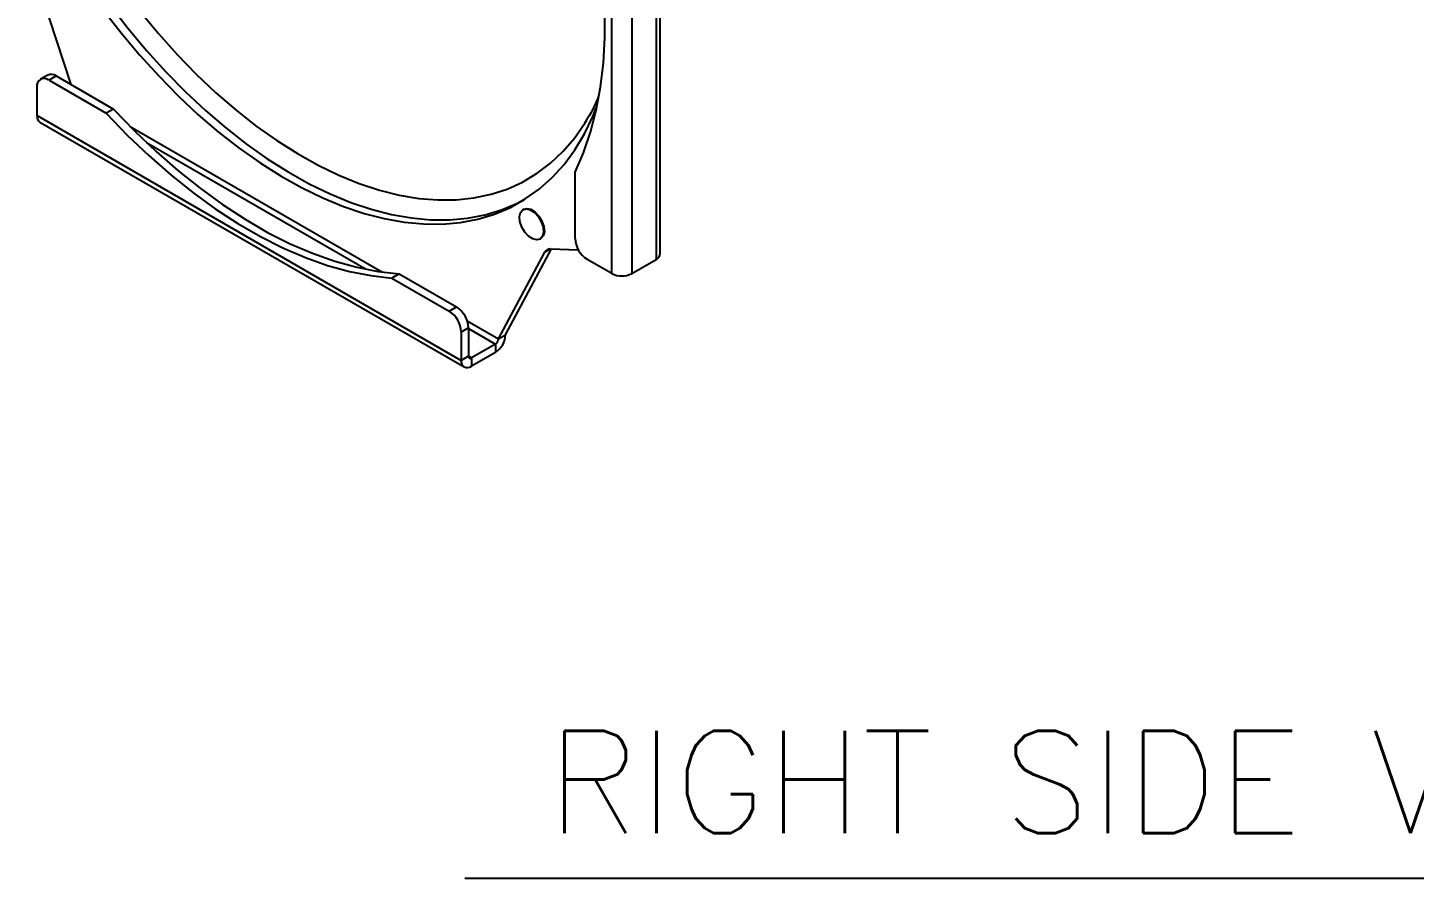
# Model space of a CAD drawing. Extents: x 17.1 to 113.1, y 3.8 to 84.5.
# Drawn here: x 72.77 to 82.94, y 54.68 to 60.92 of the extents above; entities that cross this region are included whole.
import ezdxf
from ezdxf.enums import TextEntityAlignment as Align

# ---------------------------------------------------------------- set-up
doc = ezdxf.new("R2010")
doc.units = 0
doc.header["$MEASUREMENT"] = 0
doc.layers.add('OBJECT', color=7, linetype='CONTINUOUS')
doc.styles.get("Standard").update_dxf_attribs({"font": 'SIMPLEX'})

msp = doc.modelspace()

# ---------------------------------------------------------------- linework, layer by layer
at = {"layer": 'OBJECT'}
for p, q in [((77.406, 59.262), (77.406, 62.855)), ((77.375, 62.812), (77.375, 59.219)), ((77.05, 59.117), (77.05, 62.71)), ((77.198, 62.71), (77.198, 59.117)), ((72.768, 61.462), (73.084, 60.504)), ((72.914, 60.572), (72.861, 60.542)), ((72.977, 60.566), (72.924, 60.535)), ((72.924, 60.535), (73.344, 60.293)), ((72.977, 60.566), (73.397, 60.323)), ((72.836, 60.276), (72.836, 60.484)), ((73.397, 60.323), (73.344, 60.293)), ((72.836, 60.276), (75.947, 58.48)), ((72.857, 60.228), (75.969, 58.432)), ((73.518, 60.196), (75.37, 59.127)), ((76.867, 60.244), (76.873, 60.255)), ((73.639, 60.078), (75.249, 59.148)), ((76.781, 59.374), (76.781, 59.86)), ((76.405, 59.589), (76.4, 59.586)), ((76.272, 58.668), (76.609, 59.297)), ((76.525, 59.369), (76.53, 59.373)), ((76.601, 59.298), (76.559, 59.273)), ((76.601, 59.298), (76.805, 59.291)), ((76.219, 58.637), (76.559, 59.273)), ((77.05, 59.117), (76.87, 59.221)), ((77.198, 59.117), (77.375, 59.219)), ((75.491, 59.115), (75.438, 59.084)), ((75.438, 59.084), (75.858, 58.841)), ((75.491, 59.115), (75.911, 58.872)), ((75.858, 58.841), (75.911, 58.872)), ((75.991, 58.769), (76.219, 58.637)), ((76, 58.719), (75.947, 58.688)), ((75.947, 58.688), (75.947, 58.48)), ((76, 58.719), (76, 58.511)), ((76, 58.715), (76.198, 58.6)), ((76.219, 58.637), (76.272, 58.668)), ((76.198, 58.6), (76.021, 58.498)), ((76.198, 58.6), (76.198, 58.539)), ((76, 58.511), (75.947, 58.48)), ((76.021, 58.498), (76, 58.511)), ((76.198, 58.539), (76.021, 58.437)), ((76.021, 58.498), (76.021, 58.437))]:
    msp.add_line(p, q, dxfattribs=at)
at = {"layer": 'OBJECT', "color": 1}
msp.add_line((75.973, 54.682), (85.437, 54.682), dxfattribs=at)
at = {"layer": 'OBJECT', "flags": 128}
for points in [[(76.781, 59.86), (76.843, 60.002), (76.895, 60.154), (76.936, 60.315), (76.968, 60.485), (76.989, 60.662), (76.999, 60.847), (76.999, 61.038), (76.989, 61.235), (76.968, 61.437), (76.936, 61.643), (76.895, 61.853), (76.843, 62.064), (76.781, 62.277)], [(73.322, 61.051), (73.452, 60.882), (73.588, 60.72), (73.728, 60.566), (73.871, 60.42), (74.018, 60.282), (74.167, 60.154), (74.319, 60.036), (74.471, 59.928), (74.625, 59.831), (74.779, 59.745), (74.932, 59.671), (75.084, 59.608), (75.234, 59.558), (75.382, 59.52), (75.528, 59.494), (75.669, 59.481), (75.807, 59.48), (75.94, 59.492), (76.068, 59.516), (76.191, 59.553), (76.307, 59.602), (76.416, 59.664), (76.519, 59.737), (76.614, 59.821), (76.701, 59.917), (76.78, 60.024), (76.85, 60.141), (76.912, 60.268), (76.942, 60.343)], [(73.375, 61.082), (73.505, 60.913), (73.641, 60.751), (73.781, 60.597), (73.924, 60.45), (74.071, 60.313), (74.22, 60.185), (74.372, 60.067), (74.524, 59.959), (74.678, 59.862), (74.832, 59.776), (74.985, 59.702), (75.137, 59.639), (75.287, 59.589), (75.435, 59.55), (75.581, 59.525), (75.722, 59.511), (75.86, 59.511), (75.993, 59.522), (76.121, 59.547), (76.243, 59.584), (76.36, 59.633), (76.402, 59.655)], [(73.593, 61.039), (73.726, 60.878), (73.863, 60.724), (74.004, 60.579), (74.148, 60.443), (74.295, 60.316), (74.444, 60.199), (74.595, 60.092), (74.746, 59.997), (74.898, 59.912), (75.049, 59.839), (75.198, 59.778), (75.347, 59.729), (75.492, 59.692), (75.635, 59.668), (75.774, 59.657), (75.909, 59.658), (76.04, 59.672), (76.165, 59.698), (76.284, 59.737), (76.397, 59.788), (76.503, 59.852), (76.602, 59.927), (76.694, 60.014), (76.777, 60.111), (76.852, 60.22), (76.867, 60.244)], [(73.344, 60.293), (73.498, 60.133), (73.656, 59.982), (73.816, 59.841), (73.979, 59.711), (74.143, 59.592), (74.308, 59.485), (74.474, 59.389), (74.639, 59.306), (74.804, 59.235), (74.966, 59.177), (75.127, 59.133), (75.284, 59.102), (75.438, 59.084)], [(73.397, 60.323), (73.551, 60.163), (73.709, 60.013), (73.869, 59.872), (74.032, 59.742), (74.196, 59.623), (74.361, 59.515), (74.527, 59.419), (74.692, 59.336), (74.857, 59.266), (75.019, 59.208), (75.18, 59.163), (75.337, 59.132), (75.491, 59.115)], [(76.511, 59.535), (76.533, 59.497), (76.547, 59.458), (76.55, 59.421), (76.543, 59.39), (76.526, 59.37), (76.501, 59.364), (76.472, 59.371), (76.441, 59.39), (76.413, 59.421), (76.391, 59.458), (76.377, 59.498), (76.374, 59.535), (76.381, 59.565), (76.398, 59.585), (76.423, 59.592), (76.452, 59.585), (76.483, 59.565), (76.511, 59.535)], [(76.405, 59.589), (76.428, 59.595), (76.457, 59.588), (76.488, 59.568), (76.516, 59.538)], [(76.516, 59.538), (76.538, 59.5), (76.552, 59.461), (76.556, 59.424), (76.548, 59.393), (76.531, 59.373), (76.53, 59.373)]]:
    msp.add_lwpolyline(points, dxfattribs=at)
at = {"layer": 'OBJECT'}
for centre, radius, start, end in [((72.889, 60.493), 0.0546, 50.7967, 189.2138), ((72.94, 60.515), 0.0629, 54.3829, 114.306), ((72.889, 60.271), 0.0538, 175.0109, 233.6764), ((76.599, 59.253), 0.0445, 86.7478, 153.2629), ((76.973, 59.383), 0.192, 182.6054, 237.3946), ((77.353, 59.267), 0.0528, 294.3752, 354.3052), ((77.124, 59.26), 0.161, 242.6099, 297.3903), ((75.808, 58.71), 0.192, 2.6056, 57.3945), ((75.755, 58.679), 0.192, 2.6056, 57.3945), ((76.111, 58.675), 0.161, 302.6054, 357.3948), ((76.173, 58.639), 0.0461, 302.605, 357.3957), ((75.992, 58.473), 0.0458, 170.7863, 309.2035), ((76.013, 58.508), 0.0131, 170.7867, 309.2045)]:
    msp.add_arc(centre, radius, start, end, dxfattribs=at)
msp.add_open_spline([(76.955, 60.422), (76.95, 60.409), (76.929, 60.356), (76.899, 60.297), (76.872, 60.255), (76.866, 60.246)], degree=3, knots=[0, 0, 0, 0, 0.207152, 0.827526, 1, 1, 1, 1], dxfattribs=at)

# ---------------------------------------------------------------- texts
at = {"layer": 'OBJECT', "color": 1}
msp.add_text('RIGHT SIDE VIEW', height=0.75, dxfattribs=at).set_placement((80.705, 55.013), align=Align.CENTER)

doc.saveas('drawing.dxf')
